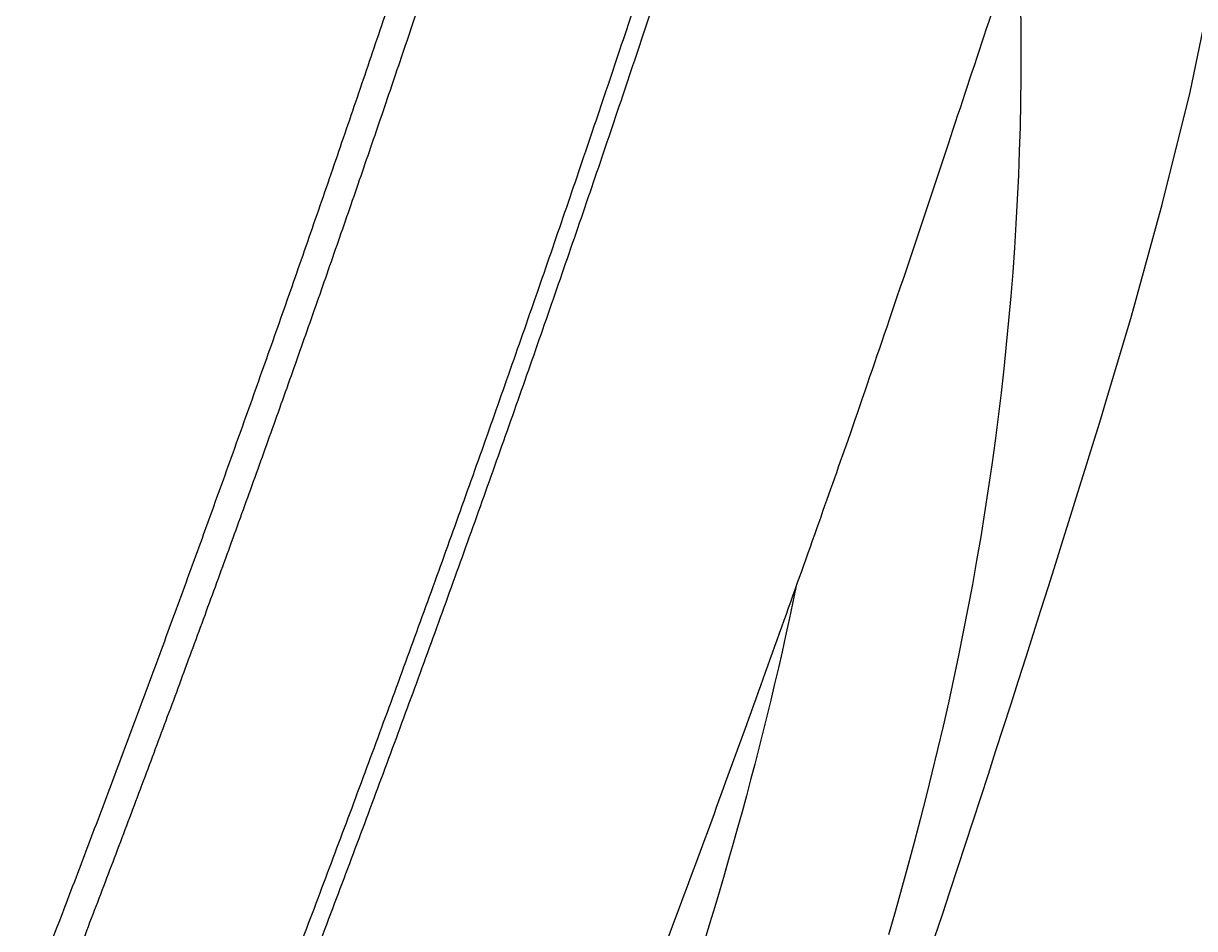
# Model space of a CAD drawing. Extents: x 527 to 614, y 487 to 635.
# Drawn here: x 604.182 to 605.161, y 521.897 to 522.653 of the extents above; entities that cross this region are included whole.
import ezdxf

# ---------------------------------------------------------------- set-up
doc = ezdxf.new("R2010")
doc.units = 0
doc.header["$MEASUREMENT"] = 0
doc.layers.add('1', color=4, linetype='Continuous')
doc.layers.add('204', color=7, linetype='Continuous')

# ---------------------------------------------------------------- blocks, each defined once
blk = doc.blocks.new('55')
at = {"layer": '204', "color": 4, "linetype": 'Continuous'}
for points in [[(1.613485, 1.769836, 0.000732), (1.6342, 1.823735, 0.000732), (1.65476, 1.877693, 0.0007319), (1.675156, 1.931708, 0.0007319), (1.695394, 1.985777, 0.000732), (1.715469, 2.039904, 0.0007321), (1.735387, 2.094085, 0.0007323), (1.755141, 2.148324, 0.0007322), (1.774737, 2.202616, 0.0007319), (1.794169, 2.256964, 0.0007324), (1.813445, 2.311371, 0.0007337), (1.832559, 2.365839, 0.0007319), (1.851512, 2.420349, 0.0007274), (1.870294, 2.474894, 0.0007337), (1.888936, 2.52955, 0.0007485), (1.90744, 2.584347, 0.0007272), (1.925718, 2.638975, 0.000679)], [(1.603781, 1.81189, 0.0008094), (1.626547, 1.871478, 0.0008096), (1.649121, 1.931133, 0.0008098), (1.671495, 1.990858, 0.0008097), (1.693677, 2.050649, 0.0008094), (1.715658, 2.110508, 0.00081), (1.737448, 2.170438, 0.0008115), (1.75904, 2.230444, 0.0008095), (1.780435, 2.2905, 0.0008046), (1.801622, 2.350603, 0.0008116), (1.822637, 2.410836, 0.000828), (1.84348, 2.47123, 0.0008044), (1.864055, 2.531444, 0.000751), (1.884318, 2.591364, 0.0008289), (1.904688, 2.652326, 0.0009881), (1.9253, 2.714793, 0.0007497), (1.944537, 2.77348, 0.0002561), (1.961833, 2.826571, 0.0010576), (1.983602, 2.894908, 0.0018226), (2.016558, 3.000359, 0.0008912), (2.059372, 3.138574, 0.000472)], [(2.092081, 1.743244, 0.0011062), (2.123607, 1.827252, 0.0010345), (2.154565, 1.910852, 0.0011414), (2.185581, 1.995901, 0.0013584), (2.216849, 2.083044, 0.0010356), (2.24597, 2.164909, 0.0003699), (2.272099, 2.238961, 0.0014457), (2.30478, 2.334261, 0.0024566), (2.353991, 2.481299, 0.0012009), (2.417761, 2.67401, 0.0006388)], [(2.108961, 2.648908), (2.086418, 2.580835, -0.000901), (2.063636, 2.512848, -0.0009012), (2.040604, 2.444951, -0.0009013), (2.017333, 2.377141, -0.0009012), (1.993814, 2.309423, -0.0009011), (1.970055, 2.241792, -0.0009011), (1.946048, 2.174255, -0.0009011), (1.921803, 2.106806, -0.0009011), (1.89731, 2.039451, -0.0009011), (1.872579, 1.972187, -0.000901), (1.847601, 1.905018, -0.000901), (1.822386, 1.83794, -0.000901), (1.796924, 1.770958, -0.000901)], [(2.122733, 2.644398), (2.100165, 2.576246, -0.0008974), (2.077362, 2.508193, -0.000898), (2.054314, 2.440244, -0.0008984), (2.031033, 2.372394, -0.0008987), (2.007507, 2.304648, -0.000899), (1.983747, 2.237002, -0.0008993), (1.959743, 2.169459, -0.0008996), (1.935504, 2.102015, -0.0008999), (1.911022, 2.034675, -0.0009001), (1.886306, 1.967434, -0.0009003), (1.861346, 1.900297, -0.0009005), (1.836151, 1.833258, -0.0009007), (1.810713, 1.766324, -0.0009008)], [(-0.891503, 0.445256, -0.000001), (-0.926293, 0.407867, -0.0000011), (-0.961083, 0.370477, -0.000001), (-0.995873, 0.333087, -0.000001), (-1.030664, 0.295698, -0.0000009), (-1.065456, 0.258308, -0.0000009), (-1.100247, 0.220917, -0.0000009), (-1.13504, 0.183527, -0.0000008), (-1.169832, 0.146137, -0.0000008), (-1.204625, 0.108746, -0.0000007), (-1.239418, 0.071355, -0.0000007), (-1.274211, 0.033965, -0.0000006), (-1.309005, -0.003426, -0.0000006), (-1.343799, -0.040817, -0.0000005), (-1.378593, -0.078208, -0.0000005), (-1.413388, -0.1156, -0.0000005), (-1.448182, -0.152991, -0.0000004), (-1.482977, -0.190382, -0.0000004), (-1.517772, -0.227774, -0.0000003), (-1.552567, -0.265165, -0.0000003), (-1.587362, -0.302557, -0.0000002), (-1.622158, -0.339948, -0.0000002), (-1.656953, -0.37734, -0.0000002), (-1.691748, -0.414732, -0.0000001), (-1.726544, -0.452123, -0.0000001), (-1.76134, -0.489515, 0), (-1.796135, -0.526907)], [(-1.830931, -0.564299, 0), (-1.865726, -0.60169, 0.0000001), (-1.900522, -0.639082, 0.0000001), (-1.935318, -0.676474, 0.0000001), (-1.970113, -0.713866, 0.0000001), (-2.004909, -0.751257, 0.0000001), (-2.039704, -0.788649, 0.0000001), (-2.0745, -0.826041, 0.0000001), (-2.109295, -0.863433, 0.0000001), (-2.144091, -0.900825, 0.0000001), (-2.178886, -0.938217, 0.0000001), (-2.213682, -0.975608, 0.0000001), (-2.248478, -1.013, 0.0000001), (-2.283273, -1.050392, 0.0000001), (-2.318069, -1.087784, 0.0000001), (-2.352864, -1.125176, 0.0000001), (-2.38766, -1.162568, 0.0000001), (-2.422455, -1.19996, 0.0000001), (-2.45725, -1.237351, 0.0000001), (-2.492046, -1.274743, 0.0000001), (-2.526841, -1.312135, 0.0000001), (-2.561637, -1.349527, 0.0000001), (-2.596432, -1.386919, 0.0000001), (-2.631228, -1.424311, 0.0000001), (-2.666023, -1.461703, 0.0000001), (-2.700818, -1.499095, 0.0000001), (-2.735614, -1.536487, 0.0000001), (-2.770409, -1.573879, 0.0000001), (-2.805205, -1.611271, 0.0000001), (-2.84, -1.648663, 0.0000001), (-2.874795, -1.686055, 0.0000001), (-2.909591, -1.723447, 0.0000001), (-2.944386, -1.760839, 0.0000001), (-2.979181, -1.798231, 0.0000001), (-3.013977, -1.835623, 0.0000001), (-3.048772, -1.873015, 0.0000001), (-3.083567, -1.910407, 0.0000001), (-3.118363, -1.947799, 0.0000001), (-3.153158, -1.985191, 0.0000001), (-3.187953, -2.022583, 0.0000001), (-3.222749, -2.059975, 0.0000001), (-3.257544, -2.097367, 0.0000001), (-3.292339, -2.134759, 0.0000001), (-3.327135, -2.172151, 0.0000001), (-3.36193, -2.209543, 0.0000001), (-3.396725, -2.246935, 0.0000001), (-3.43152, -2.284328, 0.0000001), (-3.466316, -2.32172, 0.0000001), (-3.501111, -2.359112, 0.0000001), (-3.535906, -2.396504, 0.0000001), (-3.570701, -2.433896, 0.0000001), (-3.605496, -2.471288, 0.0000001), (-3.640292, -2.50868, 0.0000001), (-3.675087, -2.546073, 0.0000001), (-3.709882, -2.583465, 0.0000001), (-3.744677, -2.620857, 0.0000001), (-3.779472, -2.658249, 0.0000001), (-3.814267, -2.695641, 0.0000001), (-3.849063, -2.733033, 0.0000001), (-3.883858, -2.770426, 0.0000001), (-3.918653, -2.807818, 0.0000001), (-3.953448, -2.84521, 0.0000001), (-3.988243, -2.882602, 0.0000001), (-4.023038, -2.919995, 0.0000001), (-4.057833, -2.957387, 0.0000001), (-4.092628, -2.994779, 0.0000001), (-4.127423, -3.032171, 0.0000001), (-4.162218, -3.069564, 0.0000001), (-4.197014, -3.106956, 0.0000001), (-4.231809, -3.144348, 0.0000001), (-4.266604, -3.18174, 0.0000001), (-4.301399, -3.219133, 0.0000001), (-4.336194, -3.256525, 0.0000001), (-4.370989, -3.293917, 0.0000001), (-4.405784, -3.33131, 0.0000001), (-4.440579, -3.368702, 0.0000001), (-4.475374, -3.406094, 0.0000001), (-4.510169, -3.443487, 0.0000001), (-4.544964, -3.480879, 0.0000001), (-4.579759, -3.518271, 0.0000001), (-4.614554, -3.555664, 0.0000001), (-4.649349, -3.593056, 0.0000001), (-4.684144, -3.630448, 0.0000001), (-4.718938, -3.667841, 0.0000001), (-4.753733, -3.705233, 0.0000001), (-4.788528, -3.742626, 0.0000001), (-4.823323, -3.780018, 0.0000001), (-4.858118, -3.81741, 0.0000001), (-4.892913, -3.854803, 0.0000001), (-4.927708, -3.892195, 0.0000001), (-4.962503, -3.929588, 0.0000001), (-4.997298, -3.96698, 0.0000001), (-5.032093, -4.004373, 0.0000001), (-5.066888, -4.041765, 0.0000001), (-5.101682, -4.079158, 0.0000001), (-5.136476, -4.116549, 0.0000001), (-5.171272, -4.153943, 0.0000001), (-5.206071, -4.19134, 0.0000001), (-5.240862, -4.228728, 0), (-5.275639, -4.266101, 0.0000001), (-5.310451, -4.303513, 0.0000001), (-5.345316, -4.340981, 0), (-5.380041, -4.378298, -0.0000001), (-5.414557, -4.415391, 0.0000001), (-5.44963, -4.453083, 0.0000005), (-5.485522, -4.491655, 0), (-5.51922, -4.527868, -0.0000019)], [(-0.839355, 0.466233), (-0.88808, 0.413868, -0.0000001), (-0.936805, 0.361503, -0.0000001), (-0.98553, 0.309139, -0.0000001), (-1.034255, 0.256774, -0.0000001), (-1.082979, 0.204409, -0.0000001), (-1.131704, 0.152045, -0.0000001), (-1.180429, 0.09968, 0), (-1.229154, 0.047316, 0), (-1.277879, -0.005049, 0), (-1.326604, -0.057414, 0), (-1.375329, -0.109779), (-1.424054, -0.162143), (-1.472779, -0.214508), (-1.521504, -0.266873)], [(-1.618954, -0.371602, 0), (-1.667679, -0.423967, 0), (-1.716404, -0.476332, 0), (-1.765129, -0.528696, 0.0000001), (-1.813854, -0.581061, 0.0000001), (-1.862579, -0.633426, 0.0000001), (-1.911304, -0.685791, 0.0000001), (-1.960029, -0.738156, 0.0000001), (-2.008754, -0.79052, 0.0000001), (-2.057479, -0.842885, 0.0000001), (-2.106204, -0.89525, 0.0000001), (-2.154929, -0.947615, 0.0000001), (-2.203654, -0.99998, 0.0000001), (-2.252379, -1.052345, 0.0000001), (-2.301104, -1.10471, 0.0000001), (-2.349829, -1.157075, 0.0000001), (-2.398553, -1.20944, 0.0000001), (-2.447278, -1.261805, 0.0000001), (-2.496003, -1.31417, 0.0000001), (-2.544728, -1.366535, 0.0000001), (-2.593453, -1.4189, 0.0000001), (-2.642177, -1.471265, 0.0000001), (-2.690902, -1.52363, 0.0000001), (-2.739627, -1.575995, 0.0000001), (-2.788352, -1.62836, 0.0000001), (-2.837076, -1.680725, 0.0000001), (-2.885801, -1.73309, 0.0000001), (-2.934526, -1.785455, 0.0000001), (-2.983251, -1.83782, 0.0000001), (-3.031975, -1.890185, 0.0000001), (-3.0807, -1.94255, 0.0000001), (-3.129424, -1.994915, 0.0000001), (-3.178149, -2.04728, 0.0000001), (-3.226874, -2.099646, 0.0000001), (-3.275598, -2.152011, 0.0000001), (-3.324323, -2.204376, 0.0000001), (-3.373047, -2.256741, 0.0000001), (-3.421772, -2.309106, 0.0000001), (-3.470497, -2.361471, 0.0000001), (-3.519221, -2.413837, 0.0000001), (-3.567946, -2.466202, 0.0000001), (-3.61667, -2.518567, 0.0000001), (-3.665395, -2.570932, 0.0000001), (-3.714119, -2.623298, 0.0000001), (-3.762844, -2.675663, 0.0000001), (-3.811568, -2.728028, 0.0000001), (-3.860293, -2.780394, 0.0000001), (-3.909017, -2.832759, 0.0000001), (-3.957741, -2.885124, 0.0000001), (-4.006466, -2.93749, 0.0000001), (-4.05519, -2.989855, 0.0000001), (-4.103915, -3.04222, 0.0000001), (-4.152639, -3.094586, 0.0000001), (-4.201363, -3.146951, 0.0000001), (-4.250088, -3.199317, 0.0000001), (-4.298812, -3.251682, 0.0000001), (-4.347536, -3.304048, 0.0000001), (-4.39626, -3.356413, 0.0000001), (-4.444985, -3.408778, 0.0000001), (-4.493709, -3.461144, 0.0000001), (-4.542433, -3.513509, 0.0000001), (-4.591158, -3.565875, 0.0000001), (-4.639882, -3.61824, 0.0000001), (-4.688606, -3.670606, 0.0000001), (-4.73733, -3.722972, 0.0000001), (-4.786055, -3.775338, 0.0000001), (-4.834778, -3.827703, 0.0000001), (-4.883501, -3.880067, 0.0000001), (-4.932227, -3.932434, 0.0000001), (-4.980957, -3.984806, 0.0000001), (-5.029675, -4.037165, 0.0000001), (-5.078374, -4.089504, 0.0000001), (-5.127123, -4.141896, 0.0000001), (-5.175946, -4.194368, 0.0000001), (-5.224571, -4.246628, 0.0000001), (-5.272906, -4.298575, 0.0000001), (-5.32202, -4.35136, 0.0000002), (-5.372281, -4.405377, 0.0000001), (-5.419468, -4.456092, 0), (-5.462129, -4.501941, 0.0000003), (-5.516918, -4.560825, 0.0000005), (-5.601305, -4.651521, 0.0000003), (-5.711819, -4.770296, 0.0000001)]]:
    blk.add_lwpolyline(points, format="xyb", dxfattribs=at)
blk = doc.blocks.new('2010VANGUARD')
at = {"layer": '1', "color": 3, "linetype": 'Continuous'}
for points in [[(78.04286, 16.86245), (78.04934, 16.88197), (78.0558, 16.90151), (78.06224, 16.92104), (78.06866, 16.94059), (78.07506, 16.96014), (78.08144, 16.97969), (78.0878, 16.99926), (78.09415, 17.01882), (78.10047, 17.0384), (78.10677, 17.05798), (78.11305, 17.07757), (78.11932, 17.09717), (78.12556, 17.11676), (78.13178, 17.13637), (78.13799, 17.15599), (78.14417, 17.17561), (78.15034, 17.19523), (78.15648, 17.21487), (78.16261, 17.2345), (78.16871, 17.25415), (78.1748, 17.2738), (78.18086, 17.29346), (78.18691, 17.31312), (78.20742, 17.38191), (78.23305, 17.47533), (78.25629, 17.56936), (78.29557, 17.75903)], [(78.11465, 17.64168), (78.11491, 17.62141), (78.115, 17.60114), (78.11492, 17.58086), (78.11467, 17.56059), (78.11425, 17.54032), (78.11365, 17.52005), (78.11288, 17.49978), (78.11195, 17.47952), (78.11084, 17.45927), (78.10956, 17.43903), (78.10812, 17.4188), (78.10651, 17.39858), (78.10473, 17.37838), (78.10279, 17.35819), (78.10068, 17.33802), (78.09841, 17.31788), (78.09598, 17.29776), (78.09338, 17.27766), (78.09062, 17.25759), (78.0877, 17.23755), (78.08462, 17.21754), (78.08138, 17.19757), (78.07799, 17.17763), (78.07443, 17.15773), (78.07073, 17.13786), (78.06686, 17.11804), (78.06285, 17.09827), (78.05869, 17.07855), (78.0544, 17.05888), (78.04997, 17.03926), (78.0454, 17.01969), (78.0407, 17.00017), (78.03587, 16.98071), (78.03092, 16.96129), (78.02585, 16.94193), (78.02065, 16.92261), (78.01534, 16.90335), (78.00992, 16.88413), (78.00438, 16.86497)], [(77.92706, 17.15528), (77.92425, 17.14179), (77.92137, 17.12831), (77.91842, 17.11485), (77.91542, 17.10139), (77.91234, 17.08796), (77.90921, 17.07453), (77.90601, 17.06113), (77.90275, 17.04773), (77.89943, 17.03435), (77.89606, 17.02099), (77.89262, 17.00764), (77.88912, 16.9943), (77.88557, 16.98099), (77.88196, 16.96768), (77.87829, 16.9544), (77.87457, 16.94113), (77.8708, 16.92787), (77.86697, 16.91463), (77.86308, 16.90141), (77.85915, 16.8882), (77.85516, 16.87501), (77.85112, 16.86184)]]:
    blk.add_lwpolyline(points, dxfattribs=at)
at = {"layer": '1'}
blk.add_blockref('55', (75.70037, 15.04485), dxfattribs=at)

msp = doc.modelspace()

# ---------------------------------------------------------------- block references
at = {"layer": '1'}
msp.add_blockref('2010VANGUARD', (526.90048, 505.02667), dxfattribs=at)

doc.saveas('drawing.dxf')
